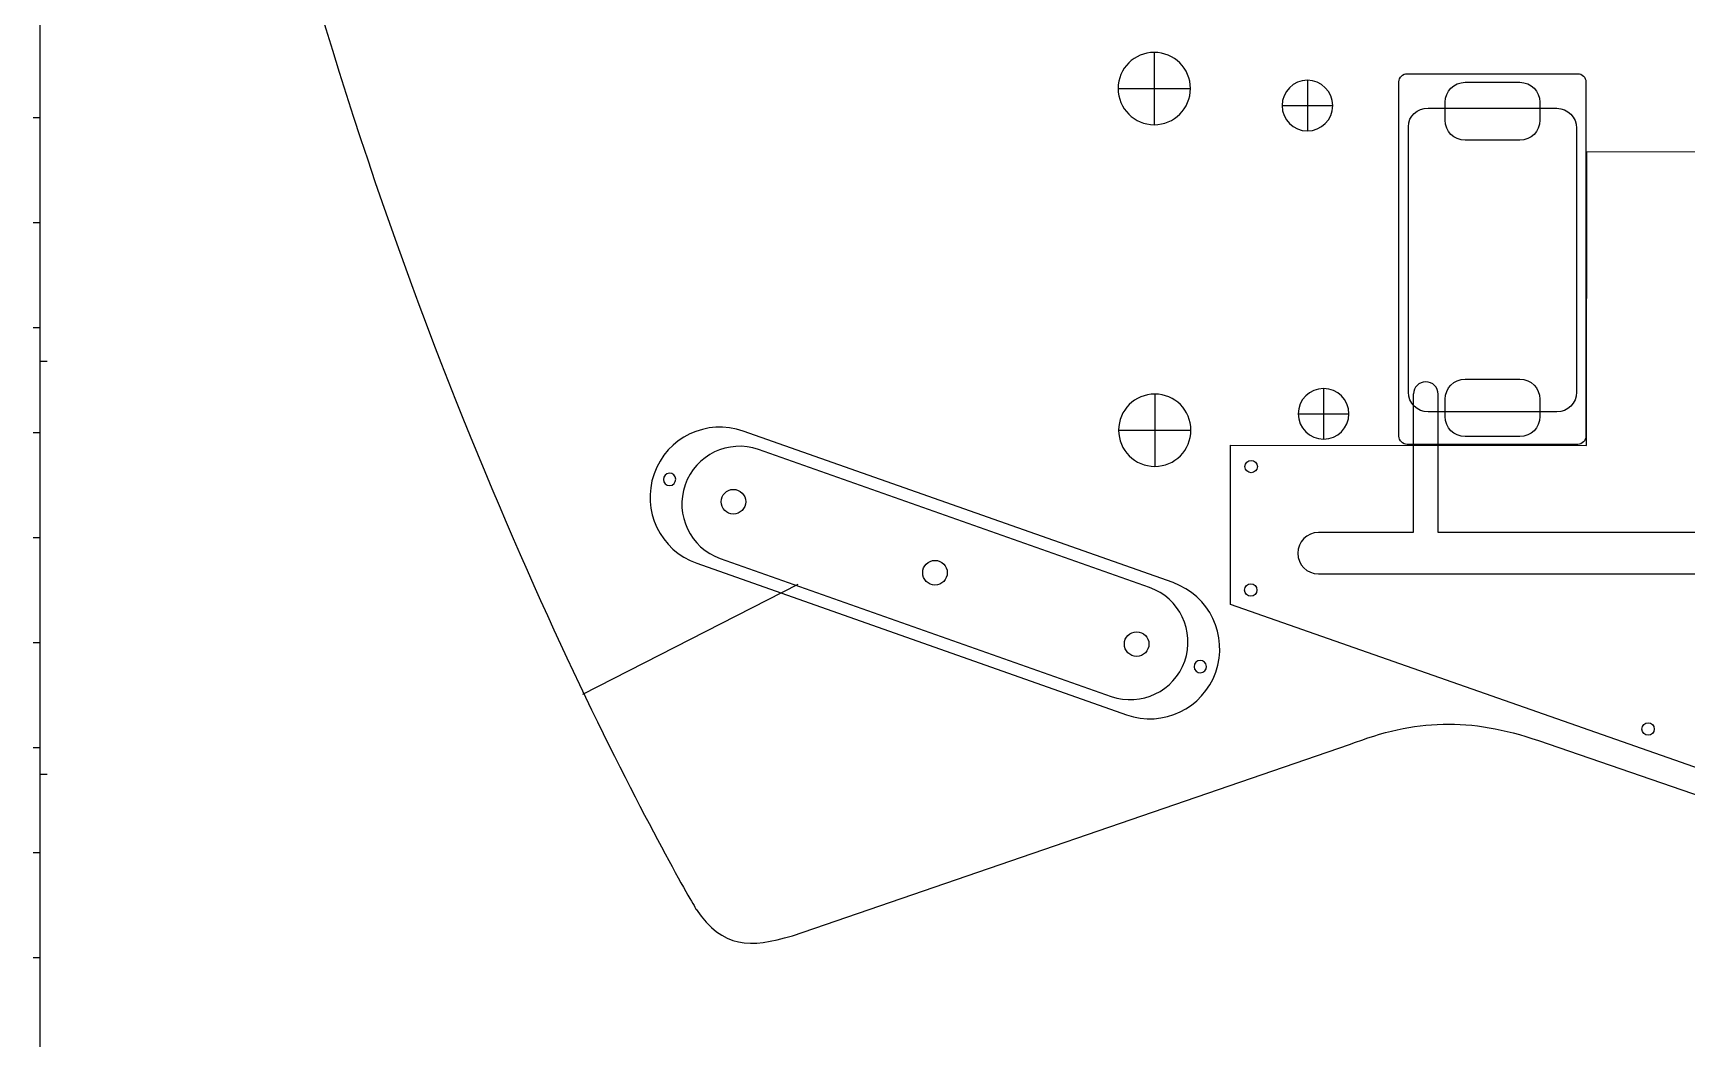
# Model space of a CAD drawing. Extents: x 14 to 1178, y 12 to 836.
# Drawn here: x 24 to 424.1, y 368.8 to 612.2 of the extents above; entities that cross this region are included whole.
import ezdxf

# ---------------------------------------------------------------- set-up
doc = ezdxf.new("R2010")
doc.units = 0
doc.layers.add('Gibson-Explorer-00-1958', color=7, linetype='CONTINUOUS')

msp = doc.modelspace()

# ---------------------------------------------------------------- linework, layer by layer
at = {"layer": 'Gibson-Explorer-00-1958', "color": 7}
for points in [[(25.671127, 31.422397), (25.671127, 811.014245)], [(25.643568, 591.695164), (23.962359, 591.695164)], [(25.643568, 566.295164), (23.962359, 566.295164)], [(25.643568, 540.895165), (23.962359, 540.895165)], [(25.643568, 515.495166), (23.962359, 515.495166)], [(25.643568, 490.095166), (23.962359, 490.095166)], [(25.643568, 464.695167), (23.962359, 464.695167)], [(25.643568, 439.295167), (23.962359, 439.295167)], [(25.643568, 413.895168), (23.962359, 413.895168)], [(25.643568, 388.495169), (23.962359, 388.495169)]]:
    msp.add_lwpolyline(points, dxfattribs=at)
at = {"layer": 'Gibson-Explorer-00-1958', "color": 1}
for points in [[(25.671127, 31.422397), (25.671127, 811.014245)], [(295.247088, 607.531075), (295.247088, 590.030652)], [(332.30598, 600.780743), (332.30598, 588.530676)], [(354.463447, 514.691256), (354.463447, 600.381117)], [(356.463662, 602.381331), (397.703524, 602.381331)], [(370.445585, 600.294968), (383.74506, 600.294968)], [(399.703774, 600.381117), (399.703774, 514.691256), (399.703774, 514.691256)], [(286.497924, 598.780529), (303.997631, 598.780529)], [(326.181289, 594.655357), (338.431359, 594.655357)], [(361.545531, 594.001484), (392.645114, 594.001484)], [(365.644844, 591.094524), (365.644844, 595.49458)], [(388.545096, 595.49458), (388.545096, 591.094524)], [(25.643568, 591.695164), (23.962359, 591.695164)], [(356.745143, 525.335901), (356.745143, 589.554543)], [(397.44515, 589.201095), (397.44515, 525.335901)], [(383.74506, 586.295477), (370.445585, 586.295477), (370.445585, 586.295477)], [(313.694194, 512.473977), (399.81952, 512.424376), (399.895297, 583.504264), (457.540701, 583.585579), (457.598592, 512.459513), (501.830151, 512.473977)], [(25.643568, 566.295164), (23.962359, 566.295164)], [(25.643568, 540.895165), (23.962359, 540.895165)], [(25.64839, 532.859134), (27.381273, 532.859134)], [(370.445585, 528.448213), (383.74506, 528.448213)], [(295.375245, 524.86325), (295.375245, 507.363532)], [(357.953513, 524.915496), (357.934815, 524.915496), (357.934815, 491.390601), (357.236492, 491.350632), (334.972923, 491.350632)], [(336.222709, 526.208215), (336.222709, 513.958148)], [(447.743357, 491.354159), (444.194589, 491.350632), (364.943275, 491.350632), (363.934895, 491.390601), (363.934895, 524.548254)], [(392.645114, 520.535513), (361.545531, 520.535513), (361.545531, 520.535513)], [(365.644844, 519.394489), (365.644844, 523.647824)], [(388.545096, 523.647824), (388.545096, 519.394489)], [(330.09836, 520.083499), (342.34843, 520.083499)], [(25.643568, 515.495166), (23.962359, 515.495166)], [(299.789102, 479.234338), (195.807854, 515.908057)], [(286.625393, 516.112703), (304.125097, 516.112703)], [(588.573548, 377.669301), (313.730713, 473.91579), (313.694194, 512.473977), (313.694194, 512.473977)], [(397.703524, 512.691041), (356.463662, 512.691041)], [(383.74506, 514.594771), (370.445585, 514.594771), (370.445585, 514.594771)], [(294.098493, 478.067138), (199.513397, 511.428731)], [(25.643568, 490.095166), (23.962359, 490.095166)], [(190.252638, 485.080642), (284.838422, 451.718342)], [(184.562029, 483.915523), (288.543965, 447.239723)], [(334.972923, 481.350193), (444.988269, 481.379827), (447.070822, 481.376299)], [(209.03392, 478.796118), (156.930986, 452.149684)], [(25.643568, 464.695167), (23.962359, 464.695167)], [(388.195069, 441.030834), (581.32714, 374.580978)], [(25.643568, 439.295167), (23.962359, 439.295167)], [(207.686541, 393.781861), (342.467631, 440.064152)], [(25.64839, 432.859372), (27.381273, 432.859372)], [(25.643568, 413.895168), (23.962359, 413.895168)], [(25.643568, 388.495169), (23.962359, 388.495169)]]:
    msp.add_lwpolyline(points, dxfattribs=at)
for points in [[(286.497924, 598.780529)], [(326.181289, 594.655357)], [(330.09836, 520.083499)], [(286.625393, 516.112703)], [(179.465011, 504.262933)], [(320.206803, 507.310474)], [(196.401099, 498.816926)], [(245.168837, 481.638307)], [(320.111719, 477.444943)], [(293.967235, 464.362533)], [(307.873361, 458.972335)], [(416.242983, 443.813933)]]:
    msp.add_lwpolyline(points, close=True, dxfattribs=at)
for points in [[(54.900007, 792.673611), (54.900007, 792.673611), (65.113682, 702.064334), (103.211959, 586.712213)], [(295.247088, 607.531075), (290.414996, 607.531075), (286.497924, 603.613302), (286.497924, 598.780529)], [(303.997631, 598.780529), (303.997631, 603.613302), (300.079868, 607.531075), (295.247088, 607.531075)], [(332.30598, 600.780743), (328.923585, 600.780743), (326.181289, 598.038461), (326.181289, 594.655357)], [(338.431359, 594.655357), (338.431359, 598.038461), (335.689062, 600.780743), (332.30598, 600.780743)], [(354.463447, 600.381117), (354.463447, 601.485593), (355.359185, 602.381331), (356.463662, 602.381331)], [(365.644844, 595.49458), (365.644844, 598.145917), (367.794249, 600.294968), (370.445585, 600.294968)], [(383.74506, 600.294968), (386.396044, 600.294968), (388.545096, 598.145917), (388.545096, 595.49458)], [(397.703524, 602.381331), (398.808036, 602.381331), (399.703774, 601.485593), (399.703774, 600.381117)], [(286.497924, 598.780529), (286.497924, 593.948426), (290.414996, 590.030652), (295.247088, 590.030652)], [(295.247088, 590.030652), (300.079868, 590.030652), (303.997631, 593.948426), (303.997631, 598.780529)], [(326.181289, 594.655357), (326.181289, 591.272959), (328.923585, 588.530676), (332.30598, 588.530676)], [(332.30598, 588.530676), (335.689062, 588.530676), (338.431359, 591.272959), (338.431359, 594.655357)], [(356.745143, 589.554543), (356.745143, 592.20521), (358.894195, 594.001484), (361.545531, 594.001484)], [(392.645114, 594.001484), (395.296098, 594.001484), (397.44515, 591.852432), (397.44515, 589.201095)], [(370.445585, 586.295477), (367.794249, 586.295477), (365.644844, 588.444528), (365.644844, 591.094524)], [(388.545096, 591.094524), (388.545096, 588.444528), (386.396044, 586.295477), (383.74506, 586.295477)], [(103.211959, 586.712213), (140.169561, 474.812057), (184.395631, 400.215928), (184.395631, 400.215928)], [(365.644844, 523.647824), (365.644844, 526.299161), (367.794249, 528.448213), (370.445585, 528.448213)], [(383.74506, 528.448213), (386.396044, 528.448213), (388.545096, 526.299161), (388.545096, 523.647824)], [(295.375245, 524.86325), (290.543153, 524.86325), (286.625393, 520.945476), (286.625393, 516.112703)], [(304.125097, 516.112703), (304.125097, 520.945476), (300.208025, 524.86325), (295.375245, 524.86325)], [(336.222709, 526.208215), (332.840657, 526.208215), (330.09836, 523.465897), (330.09836, 520.083499)], [(342.34843, 520.083499), (342.34843, 523.465897), (339.606137, 526.208215), (336.222709, 526.208215)], [(361.545531, 520.535513), (358.894195, 520.535513), (356.745143, 522.684565), (356.745143, 525.335901)], [(360.948667, 527.82108), (359.323631, 527.82108), (358.003784, 526.527796), (357.953513, 524.915496)], [(363.948653, 524.821093), (363.948653, 526.47749), (362.605417, 527.82108), (360.948667, 527.82108)], [(363.934895, 524.548254), (363.942656, 524.637825), (363.948653, 524.728771), (363.948653, 524.821093)], [(397.44515, 525.335901), (397.44515, 522.684565), (395.296098, 520.535513), (392.645114, 520.535513)], [(195.807854, 515.908057), (186.987031, 519.021038), (177.319061, 514.379823), (174.213995, 505.543834)], [(330.09836, 520.083499), (330.09836, 516.700431), (332.840657, 513.958148), (336.222709, 513.958148)], [(336.222709, 513.958148), (339.606137, 513.958148), (342.34843, 516.700431), (342.34843, 520.083499)], [(370.445585, 514.594771), (367.794249, 514.594771), (365.644844, 516.743822), (365.644844, 519.394489)], [(388.545096, 519.394489), (388.545096, 516.743822), (386.396044, 514.594771), (383.74506, 514.594771)], [(199.513397, 511.428731), (192.248379, 513.991203), (184.286767, 510.168539), (181.729471, 502.895249)], [(286.625393, 516.112703), (286.625393, 511.2806), (290.543153, 507.363532), (295.375245, 507.363532)], [(295.375245, 507.363532), (300.208025, 507.363532), (304.125097, 511.2806), (304.125097, 516.112703)], [(356.463662, 512.691041), (355.359185, 512.691041), (354.463447, 513.586744), (354.463447, 514.691256)], [(399.703774, 514.691256), (399.703774, 513.586744), (398.808036, 512.691041), (397.703524, 512.691041)], [(317.206816, 507.310474), (317.206816, 508.138691), (317.878607, 508.810485), (318.70681, 508.810485)], [(318.70681, 508.810485), (319.5357, 508.810485), (320.206803, 508.138691), (320.206803, 507.310474)], [(174.213995, 505.543834), (171.108588, 496.709926), (175.741551, 487.025753), (184.562375, 483.915523)], [(177.927465, 505.716765), (177.102709, 505.692071), (176.453997, 505.000874), (176.4788, 504.174739)], [(179.465011, 504.262933), (179.440881, 505.089068), (178.751875, 505.740895), (177.927465, 505.716765)], [(178.015659, 502.725069), (178.840069, 502.749058), (179.489469, 503.437504), (179.465011, 504.262933)], [(318.70681, 505.810499), (317.878607, 505.810499), (317.206816, 506.482293), (317.206816, 507.310474)], [(320.206803, 507.310474), (320.206803, 506.482293), (319.5357, 505.810499), (318.70681, 505.810499)], [(176.4788, 504.174739), (176.50293, 503.349309), (177.190904, 502.700269), (178.015659, 502.725069)], [(181.729471, 502.895249), (179.172178, 495.618502), (182.987621, 487.641738), (190.25298, 485.080642)], [(190.451076, 498.816926), (190.451076, 500.460236), (191.782949, 501.792113), (193.425916, 501.792113)], [(193.425916, 501.792113), (195.069226, 501.792113), (196.401099, 500.460236), (196.401099, 498.816926)], [(193.425916, 495.84174), (191.782949, 495.84174), (190.451076, 497.173617), (190.451076, 498.816926)], [(196.401099, 498.816926), (196.401099, 497.173617), (195.069226, 495.84174), (193.425916, 495.84174)], [(334.972923, 491.350632), (332.211337, 491.350632), (329.972715, 489.11201), (329.972715, 486.350395)], [(239.218813, 481.638307), (239.218813, 483.281616), (240.550687, 484.613494), (242.193996, 484.613494)], [(242.193996, 484.613494), (243.836964, 484.613494), (245.168837, 483.281616), (245.168837, 481.638307)], [(329.972715, 486.350395), (329.972715, 483.588815), (332.211337, 481.350193), (334.972923, 481.350193)], [(242.193996, 478.66312), (240.550687, 478.66312), (239.218813, 479.994998), (239.218813, 481.638307)], [(245.168837, 481.638307), (245.168837, 479.994998), (243.836964, 478.66312), (242.193996, 478.66312)], [(302.622694, 460.254612), (305.179987, 467.529948), (301.36351, 475.506042), (294.098493, 478.067138)], [(310.137823, 457.603946), (313.244265, 466.437854), (308.609922, 476.122027), (299.789102, 479.234338)], [(317.111728, 477.444943), (317.111728, 478.27316), (317.783523, 478.944954), (318.611725, 478.944954)], [(318.611725, 475.944968), (317.783523, 475.944968), (317.111728, 476.616762), (317.111728, 477.444943)], [(318.611725, 478.944954), (319.439924, 478.944954), (320.111719, 478.27316), (320.111719, 477.444943)], [(320.111719, 477.444943), (320.111719, 476.616762), (319.439924, 475.944968), (318.611725, 475.944968)], [(288.017211, 464.362533), (288.017211, 466.005172), (289.349085, 467.337049), (290.992394, 467.337049)], [(290.992394, 461.387346), (289.349085, 461.387346), (288.017211, 462.719223), (288.017211, 464.362533)], [(290.992394, 467.337049), (292.635015, 467.337049), (293.967235, 466.005172), (293.967235, 464.362533)], [(293.967235, 464.362533), (293.967235, 462.719223), (292.635015, 461.387346), (290.992394, 461.387346)], [(284.838422, 451.718342), (292.102406, 449.157952), (300.064021, 452.979946), (302.622694, 460.254612)], [(306.33616, 460.426168), (305.510716, 460.402179), (304.862692, 459.710981), (304.886807, 458.884141)], [(307.873361, 458.972335), (307.849231, 459.79847), (307.160915, 460.450968), (306.33616, 460.426168)], [(288.543965, 447.239723), (297.364442, 444.130869), (307.033104, 448.768662), (310.137823, 457.603946)], [(304.886807, 458.884141), (304.911255, 458.059382), (305.598911, 457.409636), (306.424354, 457.433766)], [(306.424354, 457.433766), (307.24911, 457.45846), (307.897822, 458.147576), (307.873361, 458.972335)], [(342.467631, 440.064152), (358.492839, 446.280485), (371.613138, 446.657357), (388.195069, 441.030834)], [(413.242997, 443.813933), (413.242997, 444.642114), (413.914791, 445.313909), (414.742972, 445.313909)], [(414.742972, 445.313909), (415.571189, 445.313909), (416.242983, 444.642114), (416.242983, 443.813933)], [(414.742972, 442.313922), (413.914791, 442.313922), (413.242997, 442.985717), (413.242997, 443.813933)], [(416.242983, 443.813933), (416.242983, 442.985717), (415.571189, 442.313922), (414.742972, 442.313922)], [(184.395631, 400.215928), (190.958536, 390.69368), (197.400865, 390.806004), (207.686541, 393.781861)]]:
    msp.add_open_spline(points, degree=3, dxfattribs=at)

doc.saveas('drawing.dxf')
